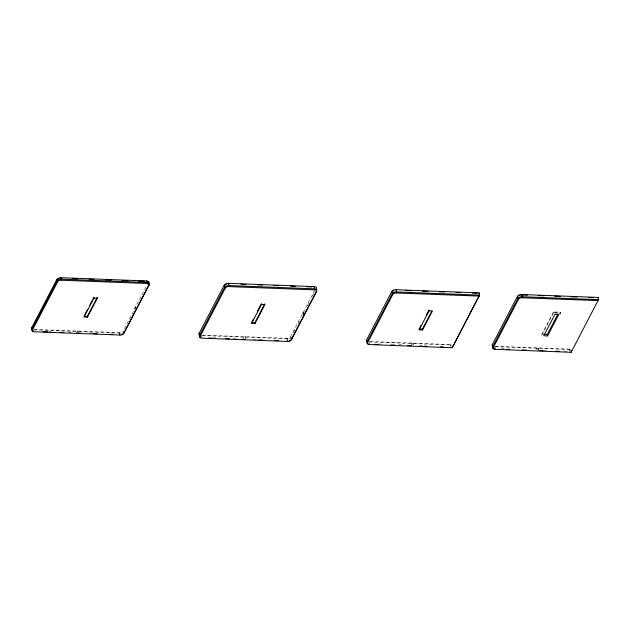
<?xml version="1.0" encoding="UTF-8"?>
<svg xmlns="http://www.w3.org/2000/svg" width="630" height="630" viewBox="0 0 630 630"><rect width="100%" height="100%" fill="white"/><g stroke="black" fill="none" stroke-linecap="round" stroke-linejoin="round"><path stroke-width="0.47" stroke-dasharray="3.15 2.36" d="M413.138 343.389L413.075 344.98L412.776 343.122L413.138 343.389L411.099 343.059L411.406 344.917M537.13 348.114L537.067 349.705L536.76 347.847L538.808 348.177L538.745 349.768L538.437 347.91L538.808 348.177M124.378 328.75L135.387 307.605L135.631 309.094M135.387 307.605L134.67 308.322L148.215 282.98M202.679 335.113L287.808 338.302A2.725 1.417 -9.3 0 0 290.178 337.334L315.205 289.469M293.478 332.671L296.171 327.49M297.974 324.033L300.219 319.717M302.92 314.535L305.621 309.354M307.416 305.897L309.669 301.573M312.362 296.391L315.063 291.21M553.486 311.945L541.383 335.184L541.501 335.924L553.605 312.693L553.486 311.945L560.606 312.22L559.826 314.685M559.708 313.937L560.606 312.22M34.28 329.435L120.377 332.664A2.725 1.417 -9.3 0 0 122.748 331.695M553.605 312.693L560.724 312.96M554.668 312.96L558.432 313.102M370.235 341.499L452.23 344.626M494.92 346.248L571.197 349.154M201.435 335.499L286.886 338.759A3.528 1.835 -9.3 0 0 290.28 337.924M368.991 341.885L452.009 345.051M495.629 346.713L570.969 349.587M34.004 329.86L78.207 331.545M79.183 331.585L119.456 333.113A3.528 1.835 -9.3 0 0 122.118 332.648M49.116 331.474L51.062 331.553M68.575 332.215L71.497 332.325M88.736 332.986L91.657 333.097M213.751 337.751L215.696 337.822M233.21 338.491L237.1 338.641M253.37 339.263L257.26 339.405M378.409 344.027L381.339 344.137M398.908 344.807L401.838 344.917M419.407 345.586L422.336 345.697M501.157 348.705L505.063 348.855M543.202 350.304L547.116 350.453M563.74 351.091L567.646 351.241M495.046 346.996L495.29 348.477M494.77 347.421L495.015 348.902M369.385 342.208L369.621 343.689M303.676 314.527L303.314 312.299L302.101 313.961L302.817 313.252L303.188 315.48M290.485 336.932L290.847 339.161M287.059 338.326L287.422 340.554M286.886 338.759L287.248 340.988M245.59 338.964L245.22 336.735L245.59 337.003L243.542 336.672L243.912 338.901M201.828 335.822L202.073 337.302M135.883 306.66L136.127 308.149M119.629 332.687L119.873 334.176M119.456 333.113L119.7 334.601M78.033 332.577L77.789 331.089L78.159 331.364L76.112 331.026L76.356 332.514M450.923 344.83L450.859 346.413L450.56 344.563L450.923 344.83M569.89 349.359L569.819 350.949L569.52 349.091L569.89 349.359"/><path stroke-width="0.94" d="M32.437 330.065L32.303 330.514A3.079 1.607 -9.3 0 0 33.768 331.766L120.732 335.073A3.079 1.607 -9.3 0 0 123.417 333.987L148.924 285.209L148.979 282.98A3.528 1.835 -9.3 0 0 146.617 280.956L61.165 277.696A3.528 1.835 -9.3 0 0 56.826 279.468L31.642 327.836L32.437 330.065L57.936 281.287A3.079 1.607 -9.3 0 1 60.622 280.192L147.585 283.508A3.079 1.607 -9.3 0 1 149.05 284.76L148.924 285.209M316.473 291.595L316.599 291.147A3.079 1.607 -9.3 0 0 315.142 289.894L228.17 286.579A3.079 1.607 -9.3 0 0 225.493 287.674L199.86 336.9A3.079 1.607 -9.3 0 0 201.316 338.145L288.288 341.46A3.079 1.607 -9.3 0 0 290.966 340.365L316.473 291.595L316.536 289.367M367.534 342.83L367.408 343.279A3.079 1.607 -9.3 0 0 368.873 344.531L452.198 347.768L479.54 295.116L479.17 292.887L396.152 289.729A3.528 1.835 -9.3 0 0 391.813 291.493L366.621 339.861L367.534 342.83L393.041 294.06A3.079 1.607 -9.3 0 1 395.727 292.966L479.115 296.084M493.471 348.587A3.528 1.835 -9.3 0 1 492.652 346.878L517.844 298.51A3.528 1.835 -9.3 0 1 522.183 296.746L598.5 299.652L598.083 300.612L521.388 297.754A3.079 1.607 -9.3 0 0 518.71 298.848L493.077 348.075A3.079 1.607 -9.3 0 0 494.534 349.319L571.166 352.304L598.5 299.652L598.138 297.423L521.813 294.517A3.528 1.835 -9.3 0 0 517.474 296.281L492.29 344.649A3.528 1.835 -9.3 0 0 492.243 345.618M452.198 347.768L479.54 295.116L396.514 291.95A3.528 1.835 -9.3 0 0 392.175 293.722L366.991 342.09A3.528 1.835 -9.3 0 0 368.518 344.019M571.166 352.304L571.095 350.327M87.531 309.417L83.94 316.315L87.294 316.441L97.17 297.47L97.288 298.218L87.412 317.181L84.066 317.055L93.941 298.084L93.815 297.344L92.917 299.069M89.775 305.101L92.019 300.793M121.511 334.412A3.528 1.835 -9.3 0 0 124.039 332.829L149.223 284.461A3.528 1.835 -9.3 0 0 146.861 282.437L61.409 279.184A3.528 1.835 -9.3 0 0 57.07 280.948L31.886 329.317A3.528 1.835 -9.3 0 0 33.414 331.246M199.986 336.452L199.072 333.475L224.256 285.106A3.528 1.835 -9.3 0 1 228.595 283.342L314.047 286.595A3.528 1.835 -9.3 0 1 316.41 288.619M253.291 319.252L251.496 322.694L254.843 322.828L264.718 303.857L264.844 304.597L254.969 323.568L251.614 323.442L261.489 304.471L261.371 303.731L257.331 311.488M290.65 340.145A3.528 1.835 -9.3 0 0 291.588 339.216L316.78 290.847A3.528 1.835 -9.3 0 0 314.417 288.823L228.966 285.571A3.528 1.835 -9.3 0 0 224.626 287.335L199.434 335.703A3.528 1.835 -9.3 0 0 200.97 337.633M419.17 329.829L429.046 310.858L432.393 310.984L422.517 329.955L419.17 329.829L420.84 325.631M426.226 315.291L428.471 310.976M422.517 329.955L422.399 329.214L431.826 311.102M478.95 293.312L479.17 292.887M547.565 335.924L558.676 314.591L554.904 314.449L543.792 335.782L547.565 335.924L547.32 334.443L557.991 313.961M597.909 297.848L598.138 297.423M224.997 285.169L225.304 284.76M392.553 291.548L392.86 291.147M60.244 278.153L60.992 278.129M227.674 283.791L228.422 283.768M241.077 284.248L245.936 284.437M257.615 284.878L262.482 285.067M273.885 285.5L278.751 285.689M290.43 286.13L295.289 286.319M306.967 286.76L311.834 286.949M405.704 290.524L411.548 290.745M422.25 291.155L428.085 291.375M439.496 291.816L444.339 291.997M455.962 292.438L460.806 292.627M472.429 293.068L477.272 293.249M527.483 295.163L520.892 294.966A2.725 1.417 -9.3 0 0 520.191 295.092M538.185 295.572L544.021 295.793M554.723 296.202L560.558 296.423M570.985 296.825L576.812 297.045M588.467 297.486L593.326 297.675M72.671 278.57L77.537 278.759M89.208 279.2L94.075 279.389M105.486 279.822L111.321 280.043M122.023 280.452L127.859 280.673M138.561 281.082L144.404 281.303M93.941 298.084L97.288 298.218M261.489 304.471L264.844 304.597M419.044 329.08L422.399 329.214M543.548 334.302L547.32 334.443M43.084 331.679L47.998 331.868M59.787 332.317L63.717 332.467M76.482 332.955L80.412 333.105M93.177 333.593L97.107 333.743M109.88 334.231L112.825 334.341M208.68 337.995L212.601 338.145M225.375 338.625L229.304 338.775M242.07 339.263L245.015 339.373M258.765 339.901L262.694 340.05M274.483 340.499L278.413 340.649M374.236 344.303L378.142 344.452M390.844 344.933L394.75 345.082M407.445 345.571L411.351 345.712M424.053 346.201L426.983 346.311M440.653 346.831L443.583 346.941M506.756 349.351L509.694 349.461M522.412 349.949L526.326 350.099M539.044 350.579L542.958 350.729M555.684 351.217L559.597 351.367M493.203 347.626L492.29 344.649M518.372 299.289L517.474 296.281M392.71 294.493L391.813 291.493M225.154 288.115L224.256 285.106M57.606 281.728L56.826 279.468M287.248 340.988L287.469 341.491M119.7 334.601L119.921 335.105M521.813 294.517L522.207 297.722M428.92 310.118L429.046 310.858M396.152 289.729L396.538 292.934M314.047 286.595L314.417 288.823M291.351 337.735L291.588 339.216M254.843 322.828L254.969 323.568M228.595 283.342L228.989 286.548M146.617 280.956L146.861 282.437M123.795 331.349L124.039 332.829M87.294 316.441L87.412 317.181M61.165 277.696L61.441 280.161M495.015 348.902A3.528 1.835 -9.3 0 1 494.18 348.807M493.109 346.358A3.528 1.835 -9.3 0 1 492.573 346.027M518.522 295.935A2.725 1.417 -9.3 0 1 519.537 295.305M366.904 341.239A3.528 1.835 -9.3 0 1 366.621 339.861M393.301 290.8A2.725 1.417 -9.3 0 1 393.868 290.517M289.91 340.523A3.528 1.835 -9.3 0 1 289.06 340.798M199.356 334.853A3.528 1.835 -9.3 0 1 199.072 333.475M225.753 284.421A2.725 1.417 -9.3 0 1 226.32 284.13M31.925 329.214A3.528 1.835 -9.3 0 1 31.642 327.836M147.585 281.634A2.725 1.417 -9.3 0 1 148.003 281.886M58.322 278.775A2.725 1.417 -9.3 0 1 58.889 278.491M33.28 330.671A2.725 1.417 -9.3 0 1 32.862 330.411"/></g></svg>
